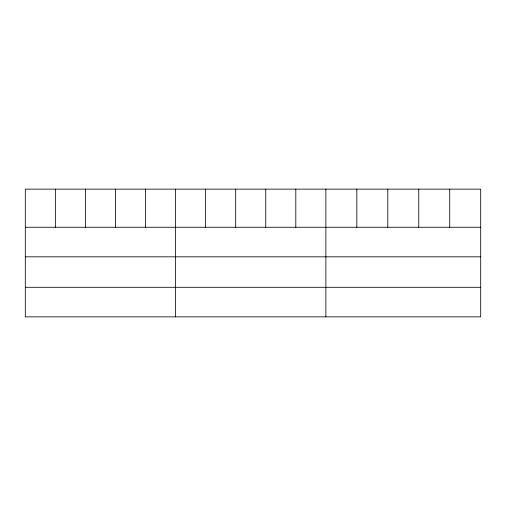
<?xml version="1.0" encoding="UTF-8"?>
<svg xmlns="http://www.w3.org/2000/svg" width="506" height="506" viewBox="0 0 506 506"><rect width="100%" height="100%" fill="white"/><g stroke="black" fill="none" stroke-linecap="round" stroke-linejoin="round"><path stroke-width="0.76" d="M480.7 256.827L480.7 189.136L25.3 189.136L25.3 316.864L480.7 316.864L480.7 256.827L25.3 256.827M25.3 227.251L480.7 227.251M25.3 287.294L480.7 287.294M449.733 189.136L449.733 227.251M418.766 189.136L418.766 227.251M387.798 189.136L387.798 227.251M356.831 189.136L356.831 227.251M325.864 189.136L325.864 316.864M295.808 189.136L295.808 227.251M265.751 189.136L265.751 227.251M235.695 189.136L235.695 227.251M205.638 189.136L205.638 227.251M175.582 189.136L175.582 316.864M145.526 189.136L145.526 227.251M115.469 189.136L115.469 227.251M85.413 189.136L85.413 227.251M55.356 189.136L55.356 227.251"/></g></svg>
